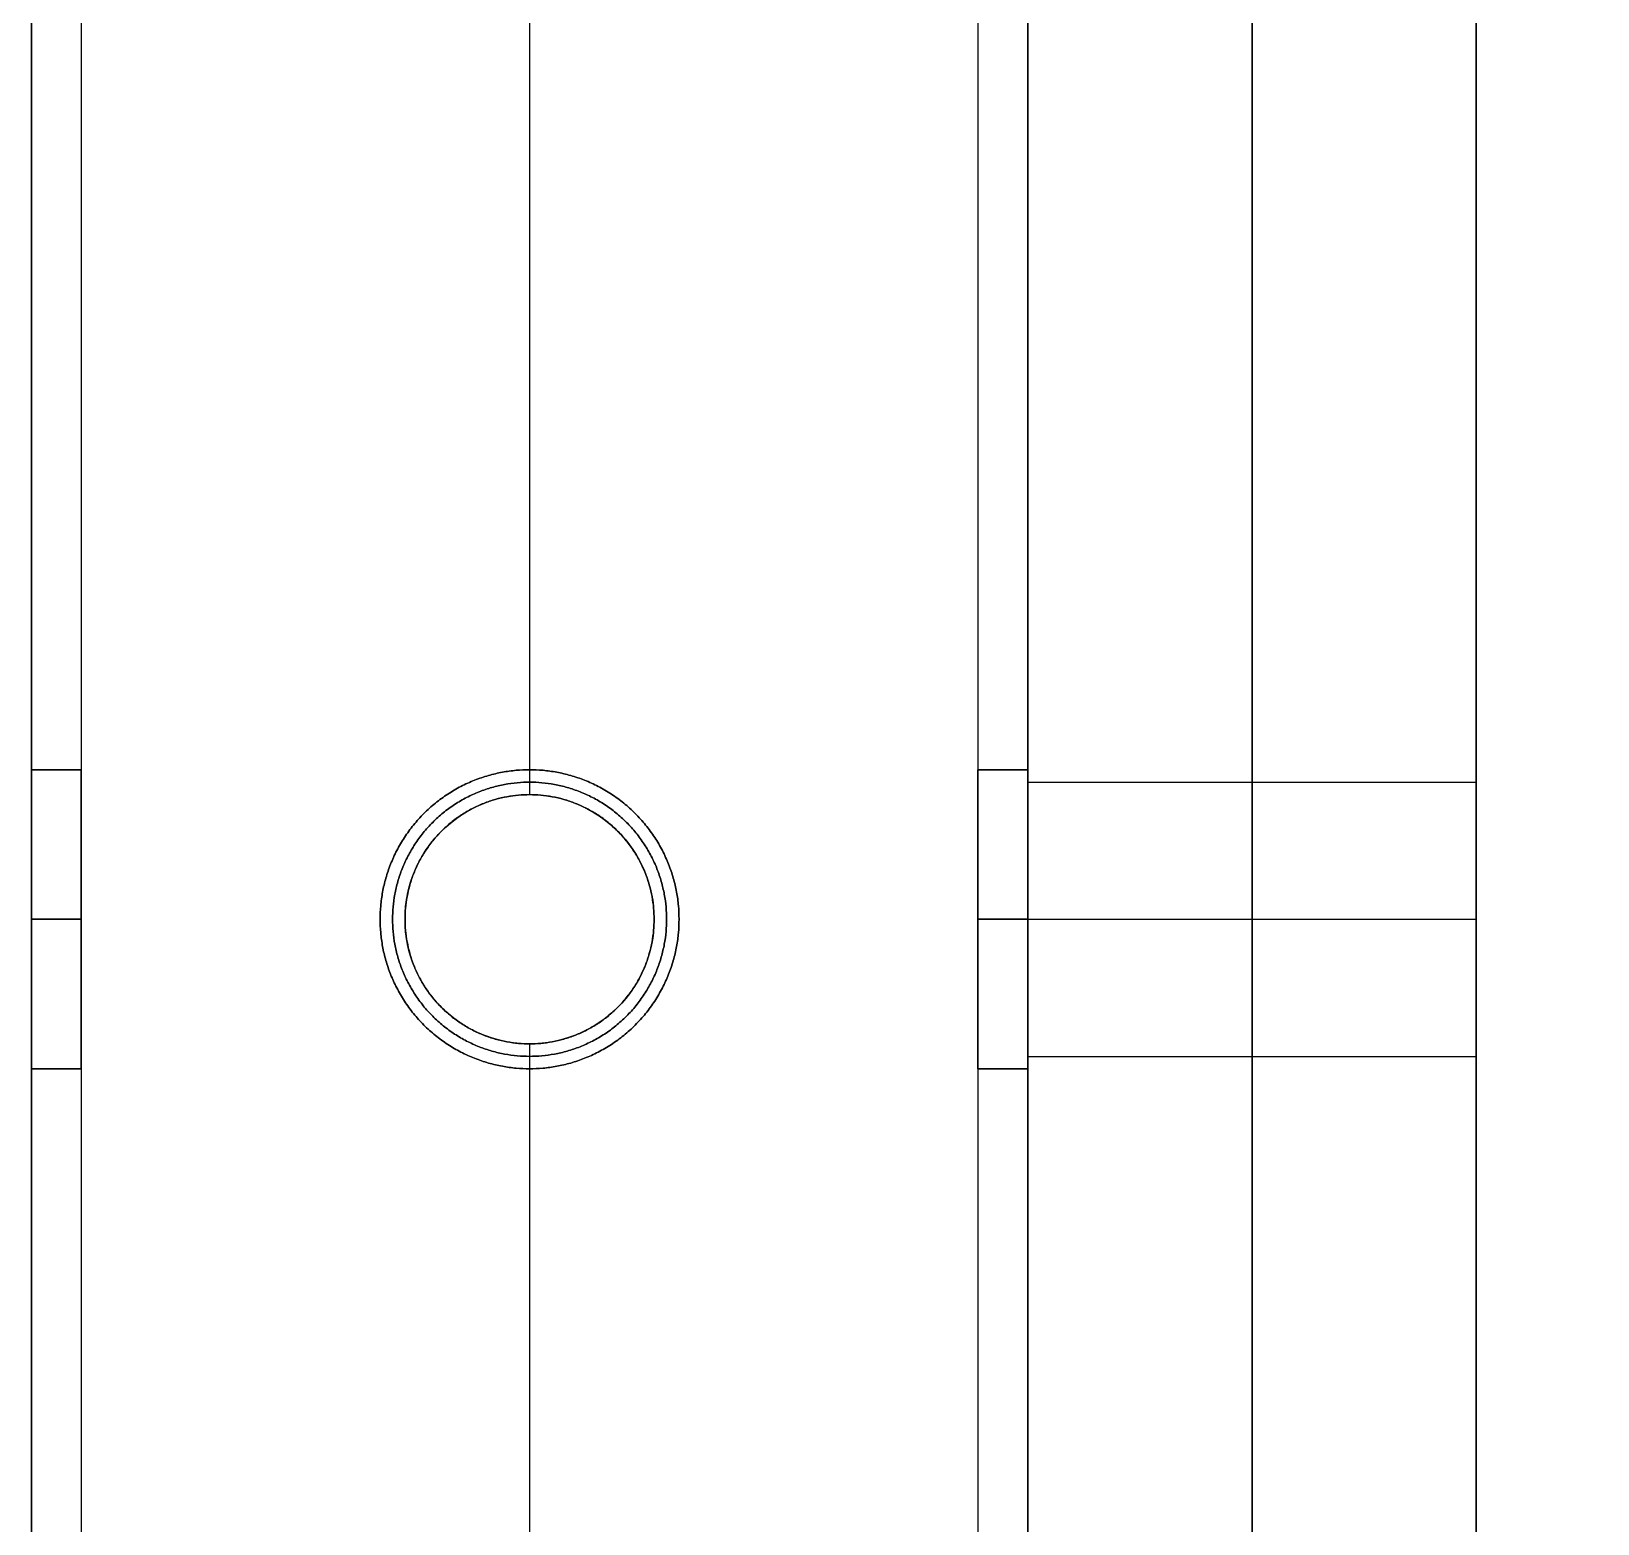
# Model space of a CAD drawing. Header units: millimetres. Extents: x -6529 to 809, y -8611 to 207.
# Drawn here: x -507 to -444.1, y -7414.8 to -7354.9 of the extents above; entities that cross this region are included whole.
import ezdxf

# ---------------------------------------------------------------- set-up
doc = ezdxf.new("R2010")
doc.units = ezdxf.units.MM
doc.header["$MEASUREMENT"] = 0
doc.layers.add('platen', color=7, linetype='Continuous', true_color=0x007f00)
doc.layers.add('staal', color=5, linetype='Continuous', true_color=0x0000ff)

# ---------------------------------------------------------------- blocks, each defined once
blk = doc.blocks.new('plaat base')
at = {"layer": 'platen'}
for p, q in [((1220.5, 43.5), (1220.5, 43.5, 18)), ((1215, 38), (1215, 38, 18)), ((1226, 38), (1226, 38, 18)), ((1220.5, 32.5), (1220.5, 32.5, 18)), ((20, -32), (20, -32, 18)), ((14.5, -37.5), (14.5, -37.5, 18)), ((25.5, -37.5), (25.5, -37.5, 18)), ((20, -43), (20, -43, 18)), ((58, -600), (1258, -600)), ((58, -600, 18), (1258, -600, 18))]:
    blk.add_line(p, q, dxfattribs=at)
for points in [[(1258, 58), (1108, 58), (958, 58)], [(1258, 58, 18), (1108, 58, 18), (958, 58, 18)], [(1258, 58, 9), (1108, 58, 9), (958, 58, 9)], [(0, 0), (0, -150), (0, -300)], [(0, 0, 18), (0, -150, 18), (0, -300, 18)], [(0, 0, 9), (0, -150, 9), (0, -300, 9)], [(958, -1200), (1137, -1200), (1316, -1200)], [(958, -1200, 18), (1137, -1200, 18), (1316, -1200, 18)], [(958, -1200, 9), (1137, -1200, 9), (1316, -1200, 9)]]:
    blk.add_open_spline(points, degree=2, dxfattribs=at)
for points in [[(1220.5, 43.5), (1226, 43.5), (1226, 38), (1226, 32.5), (1220.5, 32.5), (1215, 32.5), (1215, 38), (1215, 43.5), (1220.5, 43.5)], [(1220.5, 43.5, 18), (1226, 43.5, 18), (1226, 38, 18), (1226, 32.5, 18), (1220.5, 32.5, 18), (1215, 32.5, 18), (1215, 38, 18), (1215, 43.5, 18), (1220.5, 43.5, 18)], [(25.5, -37.5), (25.5, -43), (20, -43), (14.5, -43), (14.5, -37.5), (14.5, -32), (20, -32), (25.5, -32), (25.5, -37.5)], [(25.5, -37.5, 18), (25.5, -43, 18), (20, -43, 18), (14.5, -43, 18), (14.5, -37.5, 18), (14.5, -32, 18), (20, -32, 18), (25.5, -32, 18), (25.5, -37.5, 18)]]:
    blk.add_rational_spline(points, [1, 0.707106781187, 1, 0.707106781187, 1, 0.707106781187, 1, 0.707106781187, 1], degree=2, knots=[-31.415927, -31.415927, -31.415927, -23.561945, -23.561945, -15.707963, -15.707963, -7.853982, -7.853982, 0, 0, 0], dxfattribs=at)
blk = doc.blocks.new('plaat laag')
at = {"layer": 'platen'}
for p, q in [((-0.298, -90, 638), (17.702, -90.059, 638)), ((-0.316, -95.499, 643.5), (17.684, -95.559, 643.5)), ((-0.316, -95.499, 632.5), (17.684, -95.559, 632.5)), ((-0.334, -100.999, 638), (17.666, -101.059, 638))]:
    blk.add_line(p, q, dxfattribs=at)
for points in [[(-1.184, -357.998), (-0.592, -178.999), (0, 0)], [(7.816, -358.028), (8.408, -179.029), (9, -0.03)], [(16.816, -358.058), (17.408, -179.059), (18, -0.06)], [(-0.192, -58, 300), (-2.175, -657.996, 300), (-4.159, -1257.993, 300)], [(-0.192, -58, 658), (-0.688, -207.999, 658), (-1.184, -357.998, 658)], [(8.808, -58.029, 658), (8.312, -208.029, 658), (7.816, -358.028, 658)], [(17.808, -58.059, 300), (15.825, -658.056, 300), (13.841, -1258.053, 300)], [(17.808, -58.059, 658), (17.312, -208.058, 658), (16.816, -358.058, 658)]]:
    blk.add_open_spline(points, degree=2, dxfattribs=at)
for points in [[(-0.316, -95.499, 643.5), (-0.298, -90, 643.5), (-0.298, -90, 638), (-0.298, -90, 632.5), (-0.316, -95.499, 632.5), (-0.334, -100.999, 632.5), (-0.334, -100.999, 638), (-0.334, -100.999, 643.5), (-0.316, -95.499, 643.5)], [(17.684, -95.559, 643.5), (17.702, -90.059, 643.5), (17.702, -90.059, 638), (17.702, -90.059, 632.5), (17.684, -95.559, 632.5), (17.666, -101.059, 632.5), (17.666, -101.059, 638), (17.666, -101.059, 643.5), (17.684, -95.559, 643.5)]]:
    blk.add_rational_spline(points, [1, 0.707106781187, 1, 0.707106781187, 1, 0.707106781187, 1, 0.707106781187, 1], degree=2, knots=[-31.415927, -31.415927, -31.415927, -23.561945, -23.561945, -15.707963, -15.707963, -7.853982, -7.853982, 0, 0, 0], dxfattribs=at)
blk = doc.blocks.new('top plaat')
at = {"layer": 'platen'}
for p, q in [((20, -50), (20, -50, 18)), ((14.5, -55.5), (14.5, -55.5, 18)), ((25.5, -55.5), (25.5, -55.5, 18)), ((20, -61), (20, -61, 18))]:
    blk.add_line(p, q, dxfattribs=at)
for points in [[(0, 0), (0, -309), (0, -618), (0, -927), (0, -1236)], [(0, 0, 18), (0, -309, 18), (0, -618, 18), (0, -927, 18), (0, -1236, 18)], [(0, 0, 9), (0, -309, 9), (0, -618, 9), (0, -927, 9), (0, -1236, 9)]]:
    blk.add_open_spline(points, degree=2, knots=[4655.052018, 4655.052018, 4655.052018, 5274.345164, 5274.345164, 5893.638309, 5893.638309, 5893.638309], dxfattribs=at)
for points, knots in [([(25.5, -55.5), (25.5, -61), (20, -61), (14.5, -61), (14.5, -55.5), (14.5, -50), (20, -50), (25.5, -50), (25.5, -55.5)], [-31.415927, -31.415927, -31.415927, -23.561945, -23.561945, -15.707963, -15.707963, -7.853982, -7.853982, 0, 0, 0]), ([(25.5, -55.5, 18), (25.5, -61, 18), (20, -61, 18), (14.5, -61, 18), (14.5, -55.5, 18), (14.5, -50, 18), (20, -50, 18), (25.5, -50, 18), (25.5, -55.5, 18)], [-31.415927, -31.415927, -31.415927, -23.561945, -23.561945, -15.707963, -15.707963, -7.853982, -7.853982, 0, 0, 0]), ([(25.5, -55.5, 9), (25.5, -50, 9), (20, -50, 9), (14.5, -50, 9), (14.5, -55.5, 9), (14.5, -61, 9), (20, -61, 9), (25.5, -61, 9), (25.5, -55.5, 9)], [0, 0, 0, 7.853982, 7.853982, 15.707963, 15.707963, 23.561945, 23.561945, 31.415927, 31.415927, 31.415927])]:
    blk.add_rational_spline(points, [1, 0.707106781187, 1, 0.707106781187, 1, 0.707106781187, 1, 0.707106781187, 1], degree=2, knots=knots, dxfattribs=at)

msp = doc.modelspace()

# ---------------------------------------------------------------- linework, layer by layer
at = {"layer": 'staal'}
for p, q in [((-504.974, -7384.503, 1972), (-506.974, -7384.503, 1972)), ((-506.974, -7384.503, 20), (-504.974, -7384.503, 20)), ((-504.974, -7384.503, 696), (-506.974, -7384.503, 696)), ((-486.974, -7384.503, 38), (-486.974, -7384.503, 40)), ((-486.974, -7384.503), (-486.974, -7384.503, 2)), ((-466.974, -7384.503, 1972), (-468.974, -7384.503, 1972)), ((-468.974, -7384.503, 20), (-466.974, -7384.503, 20)), ((-466.974, -7384.503, 696), (-468.974, -7384.503, 696)), ((-486.974, -7385.503, 1990), (-486.974, -7385.503, 1992)), ((-486.974, -7385.503, 1952), (-486.974, -7385.503, 1954)), ((-486.974, -7385.503, 714), (-486.974, -7385.503, 716)), ((-486.974, -7385.503, 676), (-486.974, -7385.503, 678)), ((-504.974, -7390.503, 1966), (-506.974, -7390.503, 1966)), ((-504.974, -7390.503, 1978), (-506.974, -7390.503, 1978)), ((-506.974, -7390.503, 14), (-504.974, -7390.503, 14)), ((-506.974, -7390.503, 26), (-504.974, -7390.503, 26)), ((-504.974, -7390.503, 690), (-506.974, -7390.503, 690)), ((-504.974, -7390.503, 702), (-506.974, -7390.503, 702)), ((-492.974, -7390.503, 38), (-492.974, -7390.503, 40)), ((-492.974, -7390.503), (-492.974, -7390.503, 2)), ((-491.974, -7390.503, 1990), (-491.974, -7390.503, 1992)), ((-491.974, -7390.503, 1952), (-491.974, -7390.503, 1954)), ((-491.974, -7390.503, 714), (-491.974, -7390.503, 716)), ((-491.974, -7390.503, 676), (-491.974, -7390.503, 678)), ((-481.974, -7390.503, 1952), (-481.974, -7390.503, 1954)), ((-481.974, -7390.503, 1990), (-481.974, -7390.503, 1992)), ((-481.974, -7390.503, 676), (-481.974, -7390.503, 678)), ((-481.974, -7390.503, 714), (-481.974, -7390.503, 716)), ((-480.974, -7390.503, 38), (-480.974, -7390.503, 40)), ((-480.974, -7390.503), (-480.974, -7390.503, 2)), ((-466.974, -7390.503, 1966), (-468.974, -7390.503, 1966)), ((-466.974, -7390.503, 1978), (-468.974, -7390.503, 1978)), ((-468.974, -7390.503, 14), (-466.974, -7390.503, 14)), ((-468.974, -7390.503, 26), (-466.974, -7390.503, 26)), ((-466.974, -7390.503, 690), (-468.974, -7390.503, 690)), ((-466.974, -7390.503, 702), (-468.974, -7390.503, 702)), ((-486.974, -7395.503, 1990), (-486.974, -7395.503, 1992)), ((-486.974, -7395.503, 1952), (-486.974, -7395.503, 1954)), ((-486.974, -7395.503, 714), (-486.974, -7395.503, 716)), ((-486.974, -7395.503, 676), (-486.974, -7395.503, 678)), ((-504.974, -7396.503, 1972), (-506.974, -7396.503, 1972)), ((-506.974, -7396.503, 20), (-504.974, -7396.503, 20)), ((-504.974, -7396.503, 696), (-506.974, -7396.503, 696)), ((-486.974, -7396.503, 38), (-486.974, -7396.503, 40)), ((-486.974, -7396.503), (-486.974, -7396.503, 2)), ((-466.974, -7396.503, 1972), (-468.974, -7396.503, 1972)), ((-468.974, -7396.503, 20), (-466.974, -7396.503, 20)), ((-466.974, -7396.503, 696), (-468.974, -7396.503, 696))]:
    msp.add_line(p, q, dxfattribs=at)
for points in [[(-506.974, -7295.003), (809.026, -7295.003), (809.026, -8611.003), (-506.974, -8611.003)], [(-466.974, -7335.003), (769.026, -7335.003), (769.026, -8571.003), (-466.974, -8571.003)]]:
    msp.add_lwpolyline(points, close=True, dxfattribs=at)
for centre in [(-486.974, -7390.503, 1952), (-486.974, -7390.503, 1991), (-486.974, -7390.503, 1953), (-486.974, -7390.503, 676), (-486.974, -7390.503, 715), (-486.974, -7390.503, 677)]:
    msp.add_circle(centre, 5, dxfattribs=at)
for points in [[(-506.974, -7295.003, 1952), (-506.974, -7953.003, 1952), (-506.974, -8611.003, 1952)], [(-506.974, -7295.003, 1992), (-506.974, -7953.003, 1992), (-506.974, -8611.003, 1992)], [(-506.974, -7295.003, 1972), (-506.974, -7339.753, 1972), (-506.974, -7384.503, 1972)], [(-506.974, -7295.003), (-506.974, -7953.003), (-506.974, -8611.003)], [(-506.974, -7295.003, 40), (-506.974, -7953.003, 40), (-506.974, -8611.003, 40)], [(-506.974, -7295.003, 20), (-506.974, -7339.753, 20), (-506.974, -7384.503, 20)], [(-506.974, -7295.003, 676), (-506.974, -7953.003, 676), (-506.974, -8611.003, 676)], [(-506.974, -7295.003, 716), (-506.974, -7953.003, 716), (-506.974, -8611.003, 716)], [(-506.974, -7295.003, 696), (-506.974, -7339.753, 696), (-506.974, -7384.503, 696)], [(-504.974, -7297.003, 1990), (-504.974, -7953.003, 1990), (-504.974, -8609.003, 1990)], [(-504.974, -7297.003, 1954), (-504.974, -7953.003, 1954), (-504.974, -8609.003, 1954)], [(-504.974, -7297.003, 1972), (-504.974, -7340.753, 1972), (-504.974, -7384.503, 1972)], [(-504.974, -7297.003, 38), (-504.974, -7953.003, 38), (-504.974, -8609.003, 38)], [(-504.974, -7297.003, 2), (-504.974, -7953.003, 2), (-504.974, -8609.003, 2)], [(-504.974, -7297.003, 20), (-504.974, -7340.753, 20), (-504.974, -7384.503, 20)], [(-504.974, -7297.003, 714), (-504.974, -7953.003, 714), (-504.974, -8609.003, 714)], [(-504.974, -7297.003, 678), (-504.974, -7953.003, 678), (-504.974, -8609.003, 678)], [(-504.974, -7297.003, 696), (-504.974, -7340.753, 696), (-504.974, -7384.503, 696)], [(-486.974, -7315.003, 1992), (-486.974, -7350.253, 1992), (-486.974, -7385.503, 1992)], [(-486.974, -7315.003, 1990), (-486.974, -7350.253, 1990), (-486.974, -7385.503, 1990)], [(-486.974, -7315.003, 1954), (-486.974, -7350.253, 1954), (-486.974, -7385.503, 1954)], [(-486.974, -7315.003, 1952), (-486.974, -7350.253, 1952), (-486.974, -7385.503, 1952)], [(-486.974, -7315.003, 40), (-486.974, -7349.753, 40), (-486.974, -7384.503, 40)], [(-486.974, -7315.003, 38), (-486.974, -7349.753, 38), (-486.974, -7384.503, 38)], [(-486.974, -7315.003, 2), (-486.974, -7349.753, 2), (-486.974, -7384.503, 2)], [(-486.974, -7315.003), (-486.974, -7349.753), (-486.974, -7384.503)], [(-486.974, -7315.003, 716), (-486.974, -7350.253, 716), (-486.974, -7385.503, 716)], [(-486.974, -7315.003, 714), (-486.974, -7350.253, 714), (-486.974, -7385.503, 714)], [(-486.974, -7315.003, 678), (-486.974, -7350.253, 678), (-486.974, -7385.503, 678)], [(-486.974, -7315.003, 676), (-486.974, -7350.253, 676), (-486.974, -7385.503, 676)], [(-468.974, -7333.003, 1990), (-468.974, -7953.003, 1990), (-468.974, -8573.003, 1990)], [(-468.974, -7333.003, 1954), (-468.974, -7953.003, 1954), (-468.974, -8573.003, 1954)], [(-468.974, -7333.003, 1972), (-468.974, -7358.753, 1972), (-468.974, -7384.503, 1972)], [(-468.974, -7333.003, 38), (-468.974, -7953.003, 38), (-468.974, -8573.003, 38)], [(-468.974, -7333.003, 2), (-468.974, -7953.003, 2), (-468.974, -8573.003, 2)], [(-468.974, -7333.003, 20), (-468.974, -7358.753, 20), (-468.974, -7384.503, 20)], [(-468.974, -7333.003, 714), (-468.974, -7953.003, 714), (-468.974, -8573.003, 714)], [(-468.974, -7333.003, 678), (-468.974, -7953.003, 678), (-468.974, -8573.003, 678)], [(-468.974, -7333.003, 696), (-468.974, -7358.753, 696), (-468.974, -7384.503, 696)], [(-466.974, -7335.003, 1952), (-466.974, -7953.003, 1952), (-466.974, -8571.003, 1952)], [(-466.974, -7335.003, 1992), (-466.974, -7953.003, 1992), (-466.974, -8571.003, 1992)], [(-466.974, -7335.003, 1972), (-466.974, -7359.753, 1972), (-466.974, -7384.503, 1972)], [(-466.974, -7335.003), (-466.974, -7953.003), (-466.974, -8571.003)], [(-466.974, -7335.003, 40), (-466.974, -7953.003, 40), (-466.974, -8571.003, 40)], [(-466.974, -7335.003, 20), (-466.974, -7359.753, 20), (-466.974, -7384.503, 20)], [(-466.974, -7335.003, 676), (-466.974, -7953.003, 676), (-466.974, -8571.003, 676)], [(-466.974, -7335.003, 716), (-466.974, -7953.003, 716), (-466.974, -8571.003, 716)], [(-466.974, -7335.003, 696), (-466.974, -7359.753, 696), (-466.974, -7384.503, 696)], [(-486.974, -7395.503, 1992), (-486.974, -7428.003, 1992), (-486.974, -7460.503, 1992)], [(-486.974, -7395.503, 1990), (-486.974, -7428.003, 1990), (-486.974, -7460.503, 1990)], [(-486.974, -7395.503, 1954), (-486.974, -7428.003, 1954), (-486.974, -7460.503, 1954)], [(-486.974, -7395.503, 1952), (-486.974, -7428.003, 1952), (-486.974, -7460.503, 1952)], [(-486.974, -7395.503, 716), (-486.974, -7428.003, 716), (-486.974, -7460.503, 716)], [(-486.974, -7395.503, 714), (-486.974, -7428.003, 714), (-486.974, -7460.503, 714)], [(-486.974, -7395.503, 678), (-486.974, -7428.003, 678), (-486.974, -7460.503, 678)], [(-486.974, -7395.503, 676), (-486.974, -7428.003, 676), (-486.974, -7460.503, 676)], [(-506.974, -7396.503, 1972), (-506.974, -7428.003, 1972), (-506.974, -7459.503, 1972)], [(-506.974, -7396.503, 20), (-506.974, -7428.003, 20), (-506.974, -7459.503, 20)], [(-506.974, -7396.503, 696), (-506.974, -7428.003, 696), (-506.974, -7459.503, 696)], [(-504.974, -7396.503, 1972), (-504.974, -7428.003, 1972), (-504.974, -7459.503, 1972)], [(-504.974, -7396.503, 20), (-504.974, -7428.003, 20), (-504.974, -7459.503, 20)], [(-504.974, -7396.503, 696), (-504.974, -7428.003, 696), (-504.974, -7459.503, 696)], [(-486.974, -7396.503, 40), (-486.974, -7428.003, 40), (-486.974, -7459.503, 40)], [(-486.974, -7396.503, 38), (-486.974, -7428.003, 38), (-486.974, -7459.503, 38)], [(-486.974, -7396.503, 2), (-486.974, -7428.003, 2), (-486.974, -7459.503, 2)], [(-486.974, -7396.503), (-486.974, -7428.003), (-486.974, -7459.503)], [(-468.974, -7396.503, 1972), (-468.974, -7428.003, 1972), (-468.974, -7459.503, 1972)], [(-468.974, -7396.503, 20), (-468.974, -7428.003, 20), (-468.974, -7459.503, 20)], [(-468.974, -7396.503, 696), (-468.974, -7428.003, 696), (-468.974, -7459.503, 696)], [(-466.974, -7396.503, 1972), (-466.974, -7428.003, 1972), (-466.974, -7459.503, 1972)], [(-466.974, -7396.503, 20), (-466.974, -7428.003, 20), (-466.974, -7459.503, 20)], [(-466.974, -7396.503, 696), (-466.974, -7428.003, 696), (-466.974, -7459.503, 696)]]:
    msp.add_open_spline(points, degree=2, dxfattribs=at)
for points, knots in [([(-506.974, -7390.503, 1966), (-506.974, -7384.503, 1966), (-506.974, -7384.503, 1972), (-506.974, -7384.503, 1978), (-506.974, -7390.503, 1978), (-506.974, -7396.503, 1978), (-506.974, -7396.503, 1972), (-506.974, -7396.503, 1966), (-506.974, -7390.503, 1966)], [0, 0, 0, 7.853982, 7.853982, 15.707963, 15.707963, 23.561945, 23.561945, 31.415927, 31.415927, 31.415927]), ([(-506.974, -7390.503, 14), (-506.974, -7384.503, 14), (-506.974, -7384.503, 20), (-506.974, -7384.503, 26), (-506.974, -7390.503, 26), (-506.974, -7396.503, 26), (-506.974, -7396.503, 20), (-506.974, -7396.503, 14), (-506.974, -7390.503, 14)], [0, 0, 0, 7.853982, 7.853982, 15.707963, 15.707963, 23.561945, 23.561945, 31.415927, 31.415927, 31.415927]), ([(-506.974, -7390.503, 690), (-506.974, -7384.503, 690), (-506.974, -7384.503, 696), (-506.974, -7384.503, 702), (-506.974, -7390.503, 702), (-506.974, -7396.503, 702), (-506.974, -7396.503, 696), (-506.974, -7396.503, 690), (-506.974, -7390.503, 690)], [0, 0, 0, 7.853982, 7.853982, 15.707963, 15.707963, 23.561945, 23.561945, 31.415927, 31.415927, 31.415927]), ([(-504.974, -7390.503, 1966), (-504.974, -7396.503, 1966), (-504.974, -7396.503, 1972), (-504.974, -7396.503, 1978), (-504.974, -7390.503, 1978), (-504.974, -7384.503, 1978), (-504.974, -7384.503, 1972), (-504.974, -7384.503, 1966), (-504.974, -7390.503, 1966)], [-31.415927, -31.415927, -31.415927, -23.561945, -23.561945, -15.707963, -15.707963, -7.853982, -7.853982, 0, 0, 0]), ([(-504.974, -7390.503, 14), (-504.974, -7396.503, 14), (-504.974, -7396.503, 20), (-504.974, -7396.503, 26), (-504.974, -7390.503, 26), (-504.974, -7384.503, 26), (-504.974, -7384.503, 20), (-504.974, -7384.503, 14), (-504.974, -7390.503, 14)], [-31.415927, -31.415927, -31.415927, -23.561945, -23.561945, -15.707963, -15.707963, -7.853982, -7.853982, 0, 0, 0]), ([(-504.974, -7390.503, 690), (-504.974, -7396.503, 690), (-504.974, -7396.503, 696), (-504.974, -7396.503, 702), (-504.974, -7390.503, 702), (-504.974, -7384.503, 702), (-504.974, -7384.503, 696), (-504.974, -7384.503, 690), (-504.974, -7390.503, 690)], [-31.415927, -31.415927, -31.415927, -23.561945, -23.561945, -15.707963, -15.707963, -7.853982, -7.853982, 0, 0, 0]), ([(-480.974, -7390.503, 40), (-480.974, -7396.503, 40), (-486.974, -7396.503, 40), (-492.974, -7396.503, 40), (-492.974, -7390.503, 40), (-492.974, -7384.503, 40), (-486.974, -7384.503, 40), (-480.974, -7384.503, 40), (-480.974, -7390.503, 40)], [-31.415927, -31.415927, -31.415927, -23.561945, -23.561945, -15.707963, -15.707963, -7.853982, -7.853982, 0, 0, 0]), ([(-480.974, -7390.503, 38), (-480.974, -7384.503, 38), (-486.974, -7384.503, 38), (-492.974, -7384.503, 38), (-492.974, -7390.503, 38), (-492.974, -7396.503, 38), (-486.974, -7396.503, 38), (-480.974, -7396.503, 38), (-480.974, -7390.503, 38)], [0, 0, 0, 7.853982, 7.853982, 15.707963, 15.707963, 23.561945, 23.561945, 31.415927, 31.415927, 31.415927]), ([(-480.974, -7390.503, 2), (-480.974, -7396.503, 2), (-486.974, -7396.503, 2), (-492.974, -7396.503, 2), (-492.974, -7390.503, 2), (-492.974, -7384.503, 2), (-486.974, -7384.503, 2), (-480.974, -7384.503, 2), (-480.974, -7390.503, 2)], [-31.415927, -31.415927, -31.415927, -23.561945, -23.561945, -15.707963, -15.707963, -7.853982, -7.853982, 0, 0, 0]), ([(-480.974, -7390.503), (-480.974, -7384.503), (-486.974, -7384.503), (-492.974, -7384.503), (-492.974, -7390.503), (-492.974, -7396.503), (-486.974, -7396.503), (-480.974, -7396.503), (-480.974, -7390.503)], [0, 0, 0, 7.853982, 7.853982, 15.707963, 15.707963, 23.561945, 23.561945, 31.415927, 31.415927, 31.415927]), ([(-468.974, -7390.503, 1966), (-468.974, -7384.503, 1966), (-468.974, -7384.503, 1972), (-468.974, -7384.503, 1978), (-468.974, -7390.503, 1978), (-468.974, -7396.503, 1978), (-468.974, -7396.503, 1972), (-468.974, -7396.503, 1966), (-468.974, -7390.503, 1966)], [0, 0, 0, 7.853982, 7.853982, 15.707963, 15.707963, 23.561945, 23.561945, 31.415927, 31.415927, 31.415927]), ([(-468.974, -7390.503, 14), (-468.974, -7384.503, 14), (-468.974, -7384.503, 20), (-468.974, -7384.503, 26), (-468.974, -7390.503, 26), (-468.974, -7396.503, 26), (-468.974, -7396.503, 20), (-468.974, -7396.503, 14), (-468.974, -7390.503, 14)], [0, 0, 0, 7.853982, 7.853982, 15.707963, 15.707963, 23.561945, 23.561945, 31.415927, 31.415927, 31.415927]), ([(-468.974, -7390.503, 690), (-468.974, -7384.503, 690), (-468.974, -7384.503, 696), (-468.974, -7384.503, 702), (-468.974, -7390.503, 702), (-468.974, -7396.503, 702), (-468.974, -7396.503, 696), (-468.974, -7396.503, 690), (-468.974, -7390.503, 690)], [0, 0, 0, 7.853982, 7.853982, 15.707963, 15.707963, 23.561945, 23.561945, 31.415927, 31.415927, 31.415927]), ([(-466.974, -7390.503, 1966), (-466.974, -7396.503, 1966), (-466.974, -7396.503, 1972), (-466.974, -7396.503, 1978), (-466.974, -7390.503, 1978), (-466.974, -7384.503, 1978), (-466.974, -7384.503, 1972), (-466.974, -7384.503, 1966), (-466.974, -7390.503, 1966)], [-31.415927, -31.415927, -31.415927, -23.561945, -23.561945, -15.707963, -15.707963, -7.853982, -7.853982, 0, 0, 0]), ([(-466.974, -7390.503, 14), (-466.974, -7396.503, 14), (-466.974, -7396.503, 20), (-466.974, -7396.503, 26), (-466.974, -7390.503, 26), (-466.974, -7384.503, 26), (-466.974, -7384.503, 20), (-466.974, -7384.503, 14), (-466.974, -7390.503, 14)], [-31.415927, -31.415927, -31.415927, -23.561945, -23.561945, -15.707963, -15.707963, -7.853982, -7.853982, 0, 0, 0]), ([(-466.974, -7390.503, 690), (-466.974, -7396.503, 690), (-466.974, -7396.503, 696), (-466.974, -7396.503, 702), (-466.974, -7390.503, 702), (-466.974, -7384.503, 702), (-466.974, -7384.503, 696), (-466.974, -7384.503, 690), (-466.974, -7390.503, 690)], [-31.415927, -31.415927, -31.415927, -23.561945, -23.561945, -15.707963, -15.707963, -7.853982, -7.853982, 0, 0, 0]), ([(-481.974, -7390.503, 1992), (-481.974, -7395.503, 1992), (-486.974, -7395.503, 1992), (-491.974, -7395.503, 1992), (-491.974, -7390.503, 1992), (-491.974, -7385.503, 1992), (-486.974, -7385.503, 1992), (-481.974, -7385.503, 1992), (-481.974, -7390.503, 1992)], [-31.415927, -31.415927, -31.415927, -23.561945, -23.561945, -15.707963, -15.707963, -7.853982, -7.853982, 0, 0, 0]), ([(-481.974, -7390.503, 1990), (-481.974, -7385.503, 1990), (-486.974, -7385.503, 1990), (-491.974, -7385.503, 1990), (-491.974, -7390.503, 1990), (-491.974, -7395.503, 1990), (-486.974, -7395.503, 1990), (-481.974, -7395.503, 1990), (-481.974, -7390.503, 1990)], [0, 0, 0, 7.853982, 7.853982, 15.707963, 15.707963, 23.561945, 23.561945, 31.415927, 31.415927, 31.415927]), ([(-481.974, -7390.503, 1954), (-481.974, -7395.503, 1954), (-486.974, -7395.503, 1954), (-491.974, -7395.503, 1954), (-491.974, -7390.503, 1954), (-491.974, -7385.503, 1954), (-486.974, -7385.503, 1954), (-481.974, -7385.503, 1954), (-481.974, -7390.503, 1954)], [-31.415927, -31.415927, -31.415927, -23.561945, -23.561945, -15.707963, -15.707963, -7.853982, -7.853982, 0, 0, 0]), ([(-481.974, -7390.503, 716), (-481.974, -7395.503, 716), (-486.974, -7395.503, 716), (-491.974, -7395.503, 716), (-491.974, -7390.503, 716), (-491.974, -7385.503, 716), (-486.974, -7385.503, 716), (-481.974, -7385.503, 716), (-481.974, -7390.503, 716)], [-31.415927, -31.415927, -31.415927, -23.561945, -23.561945, -15.707963, -15.707963, -7.853982, -7.853982, 0, 0, 0]), ([(-481.974, -7390.503, 714), (-481.974, -7385.503, 714), (-486.974, -7385.503, 714), (-491.974, -7385.503, 714), (-491.974, -7390.503, 714), (-491.974, -7395.503, 714), (-486.974, -7395.503, 714), (-481.974, -7395.503, 714), (-481.974, -7390.503, 714)], [0, 0, 0, 7.853982, 7.853982, 15.707963, 15.707963, 23.561945, 23.561945, 31.415927, 31.415927, 31.415927]), ([(-481.974, -7390.503, 678), (-481.974, -7395.503, 678), (-486.974, -7395.503, 678), (-491.974, -7395.503, 678), (-491.974, -7390.503, 678), (-491.974, -7385.503, 678), (-486.974, -7385.503, 678), (-481.974, -7385.503, 678), (-481.974, -7390.503, 678)], [-31.415927, -31.415927, -31.415927, -23.561945, -23.561945, -15.707963, -15.707963, -7.853982, -7.853982, 0, 0, 0])]:
    msp.add_rational_spline(points, [1, 0.707106781187, 1, 0.707106781187, 1, 0.707106781187, 1, 0.707106781187, 1], degree=2, knots=knots, dxfattribs=at)

# ---------------------------------------------------------------- block references
at = {"layer": 'platen'}
for name, p in [('top plaat', (-506.974, -7335.003, 1992)), ('plaat base', (-506.974, -7353.003, 40))]:
    msp.add_blockref(name, p, dxfattribs=at)
at = {"layer": 'platen', "rotation": 0.1894193054011234}
msp.add_blockref('plaat laag', (-466.974, -7295.003, 58), dxfattribs=at)
at = {"layer": 'platen', "extrusion": (1, -4.20193e-15, 0)}
msp.add_blockref('plaat base', (-8611.003, 1934, -466.974), dxfattribs=at)

doc.saveas('drawing.dxf')
